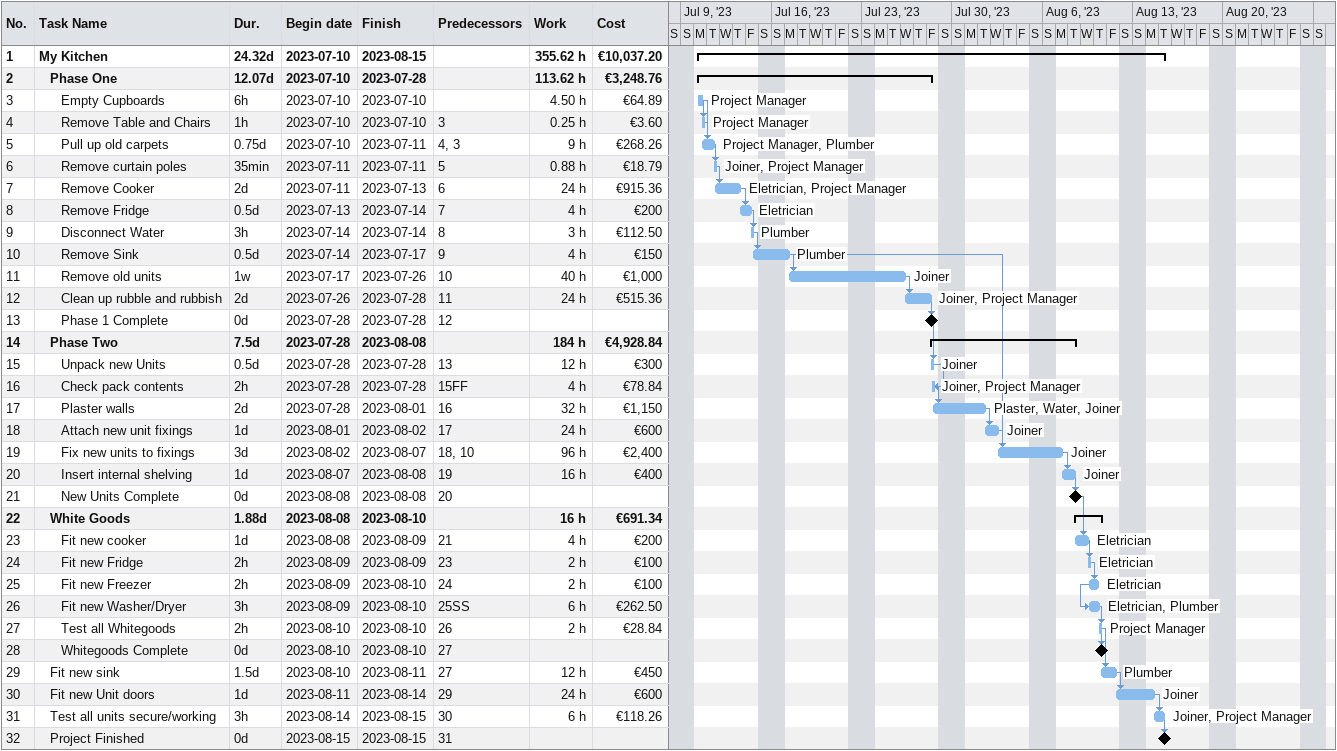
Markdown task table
| ID | Level | Task | Duration | Start | Finish | Predecessors | Resources | Work (h) | Cost (€) |
|---|---|---|---|---|---|---|---|---|---|
| 1 | 1 | **My Kitchen** | 24.32d | 2023-07-10 | 2023-08-15 |  |  | 355.62 | 10037.20 |
| 2 | 2 | **Phase One** | 12.07d | 2023-07-10 | 2023-07-28 |  |  | 113.62 | 3248.76 |
| 3 | 3 | Empty Cupboards | 6h | 2023-07-10 | 2023-07-10 |  | Project Manager | 4.50 | 64.89 |
| 4 | 3 | Remove Table and Chairs | 1h | 2023-07-10 | 2023-07-10 | 3 | Project Manager | 0.25 | 3.60 |
| 5 | 3 | Pull up old carpets | 0.75d | 2023-07-10 | 2023-07-11 | 4, 3 | Project Manager, Plumber | 9 | 268.26 |
| 6 | 3 | Remove curtain poles | 35min | 2023-07-11 | 2023-07-11 | 5 | Joiner, Project Manager | 0.88 | 18.79 |
| 7 | 3 | Remove Cooker | 2d | 2023-07-11 | 2023-07-13 | 6 | Eletrician, Project Manager | 24 | 915.36 |
| 8 | 3 | Remove Fridge | 0.5d | 2023-07-13 | 2023-07-14 | 7 | Eletrician | 4 | 200 |
| 9 | 3 | Disconnect Water | 3h | 2023-07-14 | 2023-07-14 | 8 | Plumber | 3 | 112.50 |
| 10 | 3 | Remove Sink | 0.5d | 2023-07-14 | 2023-07-17 | 9 | Plumber | 4 | 150 |
| 11 | 3 | Remove old units | 1w | 2023-07-17 | 2023-07-26 | 10 | Joiner | 40 | 1000 |
| 12 | 3 | Clean up rubble and rubbish | 2d | 2023-07-26 | 2023-07-28 | 11 | Joiner, Project Manager | 24 | 515.36 |
| 13 | 3 | Phase 1 Complete | 0d | 2023-07-28 | 2023-07-28 | 12 |  |  |  |
| 14 | 2 | **Phase Two** | 7.5d | 2023-07-28 | 2023-08-08 |  |  | 184 | 4928.84 |
| 15 | 3 | Unpack new Units | 0.5d | 2023-07-28 | 2023-07-28 | 13 | Joiner | 12 | 300 |
| 16 | 3 | Check pack contents | 2h | 2023-07-28 | 2023-07-28 | 15FF | Joiner, Project Manager | 4 | 78.84 |
| 17 | 3 | Plaster walls | 2d | 2023-07-28 | 2023-08-01 | 16 | Plaster, Water, Joiner | 32 | 1150 |
| 18 | 3 | Attach new unit fixings | 1d | 2023-08-01 | 2023-08-02 | 17 | Joiner | 24 | 600 |
| 19 | 3 | Fix new units to fixings | 3d | 2023-08-02 | 2023-08-07 | 18, 10 | Joiner | 96 | 2400 |
| 20 | 3 | Insert internal shelving | 1d | 2023-08-07 | 2023-08-08 | 19 | Joiner | 16 | 400 |
| 21 | 3 | New Units Complete | 0d | 2023-08-08 | 2023-08-08 | 20 |  |  |  |
| 22 | 2 | **White Goods** | 1.88d | 2023-08-08 | 2023-08-10 |  |  | 16 | 691.34 |
| 23 | 3 | Fit new cooker | 1d | 2023-08-08 | 2023-08-09 | 21 | Eletrician | 4 | 200 |
| 24 | 3 | Fit new Fridge | 2h | 2023-08-09 | 2023-08-09 | 23 | Eletrician | 2 | 100 |
| 25 | 3 | Fit new Freezer | 2h | 2023-08-09 | 2023-08-10 | 24 | Eletrician | 2 | 100 |
| 26 | 3 | Fit new Washer/Dryer | 3h | 2023-08-09 | 2023-08-10 | 25SS | Eletrician, Plumber | 6 | 262.50 |
| 27 | 3 | Test all Whitegoods | 2h | 2023-08-10 | 2023-08-10 | 26 | Project Manager | 2 | 28.84 |
| 28 | 3 | Whitegoods Complete | 0d | 2023-08-10 | 2023-08-10 | 27 |  |  |  |
| 29 | 2 | Fit new sink | 1.5d | 2023-08-10 | 2023-08-11 | 27 | Plumber | 12 | 450 |
| 30 | 2 | Fit new Unit doors | 1d | 2023-08-11 | 2023-08-14 | 29 | Joiner | 24 | 600 |
| 31 | 2 | Test all units secure/working | 3h | 2023-08-14 | 2023-08-15 | 30 | Joiner, Project Manager | 6 | 118.26 |
| 32 | 2 | Project Finished | 0d | 2023-08-15 | 2023-08-15 | 31 |  |  |  |
